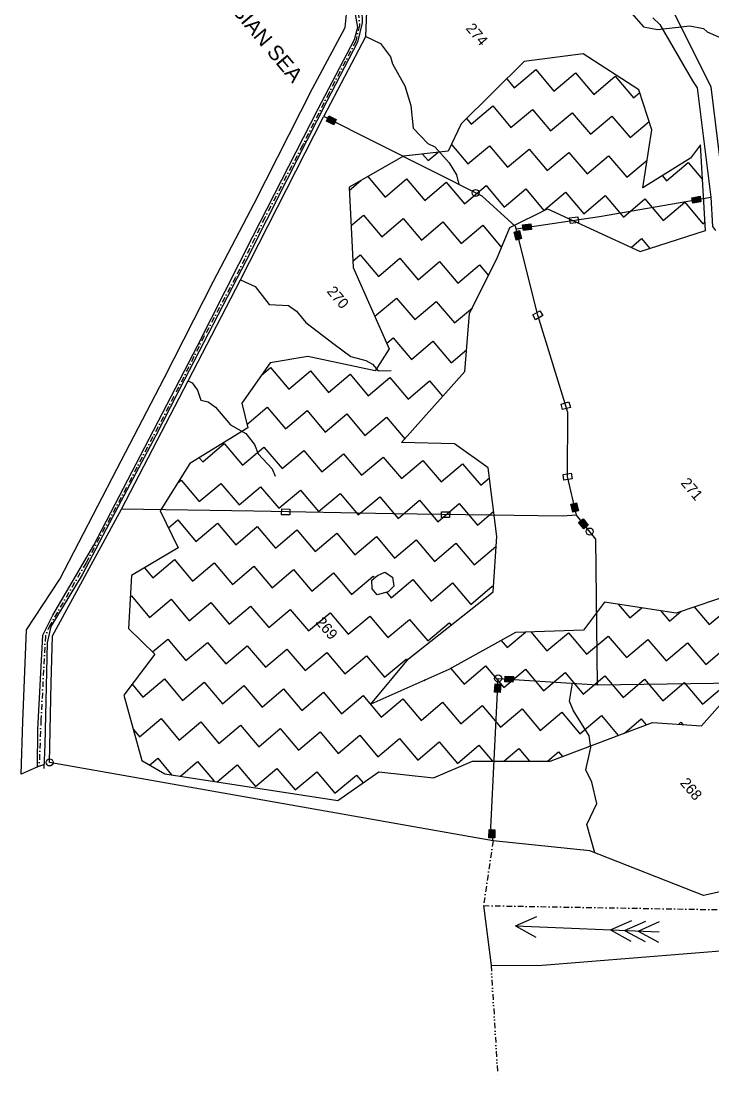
# Model space of a CAD drawing. Header units: metres. Extents: x 317389 to 323374, y 1888575 to 1892651.
# Drawn here: x 317389 to 318001, y 1888682 to 1889615 of the extents above; entities that cross this region are included whole.
import ezdxf

# ---------------------------------------------------------------- set-up
doc = ezdxf.new("R2010")
doc.units = ezdxf.units.M
doc.header["$MEASUREMENT"] = 0
doc.linetypes.add('DASHDOT', pattern=[1, 0.5, -0.25, 0, -0.25])
doc.linetypes.add('DIVIDE', pattern=[1.25, 0.5, -0.25, 0, -0.25, 0, -0.25])
for name, color, linetype in [('LINE_WATER', 4, 'Continuous'), ('OFF', 1, 'Continuous'), ('POLY_HATCH', 12, 'Continuous'), ('POLY_PARCEL', 6, 'Continuous'), ('POLY_WATER', 4, 'Continuous'), ('TEXT_MAPOUT', 7, 'Continuous'), ('TEXT_PARCEL', 7, 'Continuous'), ('V_BOUND_LINE', 7, 'Continuous'), ('V_BOUND_STREAM_LINE', 7, 'DASHDOT'), ('V_DIVIDE_LINE', 7, 'DIVIDE')]:
    doc.layers.add(name, color=color, linetype=linetype)
doc.styles.get("Standard").update_dxf_attribs({"font": 'arial.ttf'})
doc.styles.add('TEXT_MAP', font='')
doc.styles.get('TEXT_MAP').set_extended_font_data('Kruti Dev 050')

msp = doc.modelspace()

# ---------------------------------------------------------------- hatches: boundary and pattern name
for points in [[(317665.62, 1889523.36), (317667.89, 1889527.87), (317661.37, 1889531.15), (317659.1, 1889526.64)], [(317982.83, 1889458.8), (317983.68, 1889453.83), (317990.87, 1889455.06), (317990.02, 1889460.04)], [(317840.83, 1889430.74), (317840.09, 1889435.74), (317832.87, 1889434.67), (317833.61, 1889429.68)], [(317827.08, 1889421.31), (317831.98, 1889422.54), (317830.21, 1889429.62), (317825.31, 1889428.4)], [(317880.61, 1889188.55), (317875.69, 1889187.43), (317877.32, 1889180.31), (317882.24, 1889181.44)], [(317887.09, 1889165.62), (317891.01, 1889168.8), (317886.41, 1889174.47), (317882.49, 1889171.29)], [(317824.36, 1889029.76), (317824.68, 1889034.79), (317817.39, 1889035.26), (317817.07, 1889030.22)], [(317808.11, 1889020.92), (317813.15, 1889020.68), (317813.51, 1889027.97), (317808.47, 1889028.21)], [(317808.28, 1888899.2), (317803.23, 1888899.3), (317803.09, 1888892), (317808.14, 1888891.9)]]:
    msp.add_hatch(color=256).paths.add_polyline_path(points)

# ---------------------------------------------------------------- linework, layer by layer
for points in [[(317661.37, 1889531.15), (317667.89, 1889527.87), (317665.62, 1889523.36), (317659.1, 1889526.64)], [(317990.87, 1889455.06), (317983.68, 1889453.83), (317982.83, 1889458.8), (317990.02, 1889460.04)], [(317882.44, 1889436.89), (317875.22, 1889435.82), (317874.49, 1889440.82), (317881.71, 1889441.88)], [(317832.87, 1889434.67), (317840.09, 1889435.74), (317840.83, 1889430.74), (317833.61, 1889429.68)], [(317830.21, 1889429.62), (317831.98, 1889422.54), (317827.08, 1889421.31), (317825.31, 1889428.4)], [(317841.88, 1889355.03), (317848.18, 1889358.72), (317850.73, 1889354.36), (317844.43, 1889350.67)], [(317866.89, 1889275.99), (317873.92, 1889277.91), (317875.26, 1889273.04), (317868.22, 1889271.12)], [(317868.74, 1889213.75), (317875.96, 1889214.8), (317876.69, 1889209.81), (317869.46, 1889208.75)], [(317626.72, 1889177.98), (317619.43, 1889178.11), (317619.52, 1889183.16), (317626.82, 1889183.02)], [(317768.24, 1889175.61), (317760.95, 1889175.7), (317761.01, 1889180.75), (317768.31, 1889180.66)], [(317877.32, 1889180.31), (317875.69, 1889187.43), (317880.61, 1889188.55), (317882.24, 1889181.44)], [(317886.41, 1889174.47), (317891.01, 1889168.8), (317887.09, 1889165.62), (317882.49, 1889171.29)], [(317817.39, 1889035.26), (317824.68, 1889034.79), (317824.36, 1889029.76), (317817.07, 1889030.22)], [(317813.51, 1889027.97), (317813.15, 1889020.68), (317808.11, 1889020.92), (317808.47, 1889028.21)], [(317803.09, 1888892), (317803.23, 1888899.3), (317808.28, 1888899.2), (317808.14, 1888891.9)]]:
    msp.add_lwpolyline(points, close=True)
for points in [[(317826.65, 1888813.97), (317845.49, 1888822.29)], [(317910.72, 1888810.47), (317929.56, 1888818.79)], [(317923.2, 1888809.95), (317942.05, 1888818.27)], [(317935.29, 1888809.45), (317954.14, 1888817.77)], [(317826.65, 1888813.97), (317953.76, 1888808.68)], [(317826.65, 1888813.97), (317844.74, 1888804.11)], [(317910.72, 1888810.47), (317928.81, 1888800.62)], [(317923.2, 1888809.95), (317941.29, 1888800.1)], [(317935.29, 1888809.45), (317953.38, 1888799.6)]]:
    msp.add_lwpolyline(points)
for centre in [(317791.23, 1889463.01), (317892.32, 1889163.19), (317811.23, 1889033.12), (317413.95, 1888958.72)]:
    msp.add_circle(centre, 3.12)
at = {"layer": 'LINE_WATER'}
for p, q in [((317689.97, 1889638.13), (317690.89, 1889613.55)), ((317686.98, 1889609.67), (317682.65, 1889634.54)), ((317929.25, 1889622.1), (317939.81, 1889610)), ((317683.88, 1889598.71), (317686.98, 1889609.67)), ((317690.89, 1889613.55), (317686.66, 1889596.44)), ((317939.81, 1889610), (317952.44, 1889607.66)), ((317952.44, 1889607.66), (317981.07, 1889610.82)), ((317981.07, 1889610.82), (317993.18, 1889608.7)), ((317693.95, 1889601.63), (317707.04, 1889595.26)), ((317993.18, 1889608.7), (317996.37, 1889605.72)), ((317996.37, 1889605.72), (318010.99, 1889599.05)), ((317651.43, 1889536.73), (317683.88, 1889598.71)), ((317686.66, 1889596.44), (317659.39, 1889544.32)), ((317707.04, 1889595.26), (317716.01, 1889583.4)), ((317716.01, 1889583.4), (317717.68, 1889577.42)), ((317717.68, 1889577.42), (317728.63, 1889557.73)), ((317728.63, 1889557.73), (317733.94, 1889540.46)), ((317659.39, 1889544.32), (317624.11, 1889474.47)), ((317594.04, 1889424.3), (317651.43, 1889536.73)), ((317733.94, 1889540.46), (317735.93, 1889520.39)), ((317735.93, 1889520.39), (317748.98, 1889506.69)), ((317748.98, 1889506.69), (317755.25, 1889503.76)), ((317755.25, 1889503.76), (317767.8, 1889489.65)), ((317767.8, 1889489.65), (317774.36, 1889479.14)), ((317774.36, 1889479.14), (317776.27, 1889470.54)), ((317624.11, 1889474.47), (317587.93, 1889403.29)), ((317544.98, 1889327.54), (317594.04, 1889424.3)), ((317587.93, 1889403.29), (317533.3, 1889297.8)), ((317583.15, 1889386.15), (317595.98, 1889380.25)), ((317595.98, 1889380.25), (317608.54, 1889364.35)), ((317608.54, 1889364.35), (317625.6, 1889363.21)), ((317625.6, 1889363.21), (317632.68, 1889358.24)), ((317632.68, 1889358.24), (317640.89, 1889348.18)), ((317640.89, 1889348.18), (317665.97, 1889329.04)), ((317494.48, 1889230.43), (317544.98, 1889327.54)), ((317665.97, 1889329.04), (317680.66, 1889318.12)), ((317680.66, 1889318.12), (317694.08, 1889314.48)), ((317694.08, 1889314.48), (317700.07, 1889311.47)), ((317700.07, 1889311.47), (317704.88, 1889305.44)), ((317704.88, 1889305.44), (317716.44, 1889305.71)), ((317533.3, 1889297.8), (317507.96, 1889248.16)), ((317536.78, 1889296.68), (317540.15, 1889294.86)), ((317540.15, 1889294.86), (317544.94, 1889288.46)), ((317544.94, 1889288.46), (317547.94, 1889279.46)), ((317547.94, 1889279.46), (317554.32, 1889278.09)), ((317554.32, 1889278.09), (317560.74, 1889273.21)), ((317560.74, 1889273.21), (317574.26, 1889257.57)), ((317574.26, 1889257.57), (317587.8, 1889250.09)), ((317507.96, 1889248.16), (317467.08, 1889170.99)), ((317587.8, 1889250.09), (317595.4, 1889240.36)), ((317595.4, 1889240.36), (317598.54, 1889232.1)), ((317453.1, 1889151.12), (317494.48, 1889230.43)), ((317598.54, 1889232.1), (317611, 1889218.8)), ((317611, 1889218.8), (317613.78, 1889212.07)), ((317467.08, 1889170.99), (317442.64, 1889124.71)), ((317416.91, 1889089.14), (317453.1, 1889151.12)), ((317442.64, 1889124.71), (317415.13, 1889079)), ((317407.79, 1889071.35), (317416.91, 1889089.14)), ((317415.13, 1889079), (317411.92, 1889064.76)), ((317403.51, 1888987.94), (317407.79, 1889071.35)), ((317411.92, 1889064.76), (317409.58, 1888974.63)), ((317874.42, 1889013.11), (317877.11, 1889028.93)), ((317877.57, 1889004.99), (317874.42, 1889013.11)), ((317891.79, 1888982.44), (317877.57, 1889004.99)), ((317403.18, 1888954.34), (317403.51, 1888987.94)), ((317893.33, 1888971.85), (317891.79, 1888982.44)), ((317409.58, 1888974.63), (317408.76, 1888953.48)), ((317888.87, 1888952.1), (317893.33, 1888971.85)), ((317894.22, 1888941.38), (317888.87, 1888952.1)), ((317898.68, 1888922.49), (317894.22, 1888941.38)), ((317889.68, 1888903.73), (317898.68, 1888922.49)), ((317896.76, 1888878.67), (317889.68, 1888903.73))]:
    msp.add_line(p, q, dxfattribs=at)
at = {"layer": 'OFF'}
for p, q in [((317404.66, 1888955.52), (317388.66, 1888948.44)), ((317798.33, 1888831.93), (317805, 1888779.01))]:
    msp.add_line(p, q, dxfattribs=at)
at = {"layer": 'POLY_HATCH'}
for p, q in [((317886.44, 1889586.3), (317834.4, 1889579.3)), ((317935.95, 1889554.21), (317886.44, 1889586.3)), ((317834.4, 1889579.3), (317778.35, 1889524.03)), ((317947.31, 1889518.93), (317935.95, 1889554.21)), ((317778.35, 1889524.03), (317767.06, 1889499.97)), ((317939.46, 1889467.41), (317947.31, 1889518.93)), ((317767.06, 1889499.97), (317727.38, 1889495.49)), ((317990.41, 1889505.58), (317981.68, 1889493.84)), ((317994.94, 1889429.81), (317990.41, 1889505.58)), ((317990.41, 1889505.58), (317990.41, 1889505.58)), ((317727.38, 1889495.49), (317679.36, 1889468.13)), ((317981.68, 1889493.84), (317939.46, 1889467.41)), ((317679.36, 1889468.13), (317682.75, 1889397.07)), ((317821.48, 1889432.43), (317855.01, 1889448.88)), ((317855.01, 1889448.88), (317936.92, 1889411.16)), ((317810.72, 1889406.18), (317821.48, 1889432.43)), ((317936.92, 1889411.16), (317994.94, 1889429.81)), ((317785.84, 1889356.12), (317810.72, 1889406.18)), ((317682.75, 1889397.07), (317714.64, 1889325.02)), ((317781.59, 1889305.02), (317785.84, 1889356.12)), ((317714.64, 1889325.02), (317702.28, 1889305.34)), ((317609.26, 1889312.55), (317584.13, 1889276.81)), ((317642.61, 1889318.29), (317609.26, 1889312.55)), ((317702.28, 1889305.34), (317642.61, 1889318.29)), ((317725.6, 1889241.88), (317781.59, 1889305.02)), ((317584.13, 1889276.81), (317589.46, 1889254.91)), ((317589.46, 1889254.91), (317538.25, 1889223.53)), ((317772.67, 1889240.73), (317725.6, 1889241.88)), ((317802.36, 1889219.61), (317772.67, 1889240.73)), ((317538.25, 1889223.53), (317511.88, 1889181.46)), ((317810.18, 1889158.9), (317802.36, 1889219.61)), ((317511.88, 1889181.46), (317527.74, 1889148.65)), ((317806.82, 1889109.86), (317810.18, 1889158.9)), ((317527.74, 1889148.65), (317486.4, 1889124.3)), ((317486.4, 1889124.3), (317483.93, 1889077.33)), ((317704.25, 1889124.21), (317710.74, 1889127.27)), ((317710.74, 1889127.27), (317717.59, 1889122.75)), ((317699.3, 1889120.03), (317704.25, 1889124.21)), ((317699.65, 1889112.45), (317699.3, 1889120.03)), ((317717.59, 1889122.75), (317718.89, 1889114.76)), ((317704.13, 1889107.15), (317699.65, 1889112.45)), ((317713.88, 1889109.93), (317704.13, 1889107.15)), ((317718.89, 1889114.76), (317713.88, 1889109.93)), ((317731.84, 1889050.49), (317806.82, 1889109.86)), ((318021.14, 1889108.76), (317968.92, 1889091.05)), ((317905.41, 1889100.75), (317886.9, 1889075.88)), ((317968.92, 1889091.05), (317905.41, 1889100.75)), ((317483.93, 1889077.33), (317507.06, 1889054.63)), ((317826.7, 1889073.86), (317767.51, 1889041.02)), ((317886.9, 1889075.88), (317826.7, 1889073.86)), ((317507.06, 1889054.63), (317479.74, 1889018.35)), ((317698.5, 1889010.44), (317731.84, 1889050.49)), ((317767.51, 1889041.02), (317698.5, 1889010.44)), ((317479.74, 1889018.35), (317495.66, 1888960.53)), ((317991.36, 1888991.21), (318015.01, 1889017.79)), ((317857.24, 1888959.74), (317948.01, 1888994.19)), ((317948.01, 1888994.19), (317991.36, 1888991.21)), ((317495.66, 1888960.53), (317516.13, 1888948.77)), ((317753.81, 1888944.97), (317788.64, 1888959.87)), ((317788.64, 1888959.87), (317857.24, 1888959.74)), ((317516.13, 1888948.77), (317669.24, 1888925.01)), ((317669.24, 1888925.01), (317705.67, 1888950.5)), ((317705.67, 1888950.5), (317753.81, 1888944.97))]:
    msp.add_line(p, q, dxfattribs=at)
at = {"layer": 'POLY_HATCH', "linetype": 'Continuous'}
for p, q in [((317825.49, 1889556.09), (317844.57, 1889572.2)), ((317844.57, 1889572.2), (317860.68, 1889553.12)), ((317818.84, 1889563.96), (317825.49, 1889556.09)), ((317860.68, 1889553.12), (317879.76, 1889569.24)), ((317879.76, 1889569.24), (317895.88, 1889550.16)), ((317895.88, 1889550.16), (317914.95, 1889566.28)), ((317914.95, 1889566.28), (317931.07, 1889547.2)), ((317931.07, 1889547.2), (317936.68, 1889551.94)), ((317787.33, 1889523.85), (317806.41, 1889539.97)), ((317806.41, 1889539.97), (317822.53, 1889520.89)), ((317822.53, 1889520.89), (317841.6, 1889537.01)), ((317841.6, 1889537.01), (317857.72, 1889517.93)), ((317783.17, 1889528.78), (317787.33, 1889523.85)), ((317857.72, 1889517.93), (317876.8, 1889534.05)), ((317876.8, 1889534.05), (317892.91, 1889514.97)), ((317892.91, 1889514.97), (317911.99, 1889531.08)), ((317911.99, 1889531.08), (317928.11, 1889512.01)), ((317928.11, 1889512.01), (317944.96, 1889526.24)), ((317749.18, 1889491.62), (317757.83, 1889498.93)), ((317769.83, 1889505.87), (317784.37, 1889488.66)), ((317784.37, 1889488.66), (317803.45, 1889504.78)), ((317803.45, 1889504.78), (317819.56, 1889485.7)), ((317819.56, 1889485.7), (317838.64, 1889501.81)), ((317838.64, 1889501.81), (317854.76, 1889482.74)), ((317854.76, 1889482.74), (317873.84, 1889498.85)), ((317873.84, 1889498.85), (317889.95, 1889479.77)), ((317744.29, 1889497.4), (317749.18, 1889491.62)), ((317889.95, 1889479.77), (317909.03, 1889495.89)), ((317909.03, 1889495.89), (317925.15, 1889476.81)), ((317925.15, 1889476.81), (317943.22, 1889492.08)), ((317960.34, 1889473.85), (317979.42, 1889489.97)), ((317979.42, 1889489.97), (317992.25, 1889474.78)), ((317679.49, 1889465.45), (317689.51, 1889473.91)), ((317695.75, 1889477.47), (317711.02, 1889459.39)), ((317711.02, 1889459.39), (317730.1, 1889475.51)), ((317730.1, 1889475.51), (317746.21, 1889456.43)), ((317746.21, 1889456.43), (317765.29, 1889472.54)), ((317765.29, 1889472.54), (317781.41, 1889453.47)), ((317781.41, 1889453.47), (317800.49, 1889469.58)), ((317800.49, 1889469.58), (317816.6, 1889450.5)), ((317956.67, 1889478.19), (317960.34, 1889473.85)), ((317816.6, 1889450.5), (317835.68, 1889466.62)), ((317835.68, 1889466.62), (317851.8, 1889447.54)), ((317851.8, 1889447.54), (317870.87, 1889463.66)), ((317870.87, 1889463.66), (317886.99, 1889444.58)), ((317886.99, 1889444.58), (317906.07, 1889460.7)), ((317906.07, 1889460.7), (317922.19, 1889441.62)), ((317922.19, 1889441.62), (317941.26, 1889457.73)), ((317941.26, 1889457.73), (317957.38, 1889438.66)), ((317957.38, 1889438.66), (317976.46, 1889454.77)), ((317976.46, 1889454.77), (317992.57, 1889435.69)), ((317680.99, 1889434.02), (317691.94, 1889443.27)), ((317691.94, 1889443.27), (317708.06, 1889424.2)), ((317708.06, 1889424.2), (317727.14, 1889440.31)), ((317727.14, 1889440.31), (317743.25, 1889421.23)), ((317743.25, 1889421.23), (317762.33, 1889437.35)), ((317762.33, 1889437.35), (317778.45, 1889418.27)), ((317778.45, 1889418.27), (317797.52, 1889434.39)), ((317797.52, 1889434.39), (317813.64, 1889415.31)), ((317992.57, 1889435.69), (317994.49, 1889437.31)), ((317813.64, 1889415.31), (317814.9, 1889416.37)), ((317929.1, 1889414.76), (317938.3, 1889422.54)), ((317938.3, 1889422.54), (317945.57, 1889413.94)), ((317682.49, 1889402.59), (317688.98, 1889408.08)), ((317688.98, 1889408.08), (317705.1, 1889389)), ((317705.1, 1889389), (317724.17, 1889405.12)), ((317724.17, 1889405.12), (317740.29, 1889386.04)), ((317740.29, 1889386.04), (317759.37, 1889402.16)), ((317759.37, 1889402.16), (317775.48, 1889383.08)), ((317775.48, 1889383.08), (317794.56, 1889399.19)), ((317794.56, 1889399.19), (317802.55, 1889389.74)), ((317702.13, 1889353.81), (317721.21, 1889369.92)), ((317721.21, 1889369.92), (317737.33, 1889350.84)), ((317737.33, 1889350.84), (317756.41, 1889366.96)), ((317756.41, 1889366.96), (317772.52, 1889347.88)), ((317772.52, 1889347.88), (317788.41, 1889361.31)), ((317701.64, 1889354.39), (317702.13, 1889353.81)), ((317712.49, 1889329.87), (317718.25, 1889334.73)), ((317718.25, 1889334.73), (317734.37, 1889315.65)), ((317734.37, 1889315.65), (317753.44, 1889331.77)), ((317753.44, 1889331.77), (317769.56, 1889312.69)), ((317769.56, 1889312.69), (317783.18, 1889324.2)), ((317601.45, 1889301.45), (317609.7, 1889308.42)), ((317609.7, 1889308.42), (317625.82, 1889289.34)), ((317625.82, 1889289.34), (317644.9, 1889305.46)), ((317644.9, 1889305.46), (317661.02, 1889286.38)), ((317661.02, 1889286.38), (317680.09, 1889302.5)), ((317680.09, 1889302.5), (317696.21, 1889283.42)), ((317696.21, 1889283.42), (317715.29, 1889299.53)), ((317715.29, 1889299.53), (317731.4, 1889280.46)), ((317731.4, 1889280.46), (317750.48, 1889296.57)), ((317750.48, 1889296.57), (317762, 1889282.93)), ((317588.71, 1889257.99), (317606.74, 1889273.23)), ((317606.74, 1889273.23), (317622.86, 1889254.15)), ((317622.86, 1889254.15), (317641.94, 1889270.26)), ((317641.94, 1889270.26), (317658.05, 1889251.19)), ((317658.05, 1889251.19), (317677.13, 1889267.3)), ((317677.13, 1889267.3), (317693.25, 1889248.22)), ((317693.25, 1889248.22), (317712.33, 1889264.34)), ((317712.33, 1889264.34), (317728.44, 1889245.26)), ((317728.44, 1889245.26), (317729.06, 1889245.78)), ((317549.51, 1889224.88), (317568.59, 1889240.99)), ((317568.59, 1889240.99), (317584.7, 1889221.91)), ((317584.7, 1889221.91), (317603.78, 1889238.03)), ((317603.78, 1889238.03), (317619.9, 1889218.95)), ((317546.42, 1889228.53), (317549.51, 1889224.88)), ((317619.9, 1889218.95), (317638.98, 1889235.07)), ((317638.98, 1889235.07), (317655.09, 1889215.99)), ((317655.09, 1889215.99), (317674.17, 1889232.11)), ((317674.17, 1889232.11), (317690.29, 1889213.03)), ((317690.29, 1889213.03), (317709.36, 1889229.15)), ((317709.36, 1889229.15), (317725.48, 1889210.07)), ((317725.48, 1889210.07), (317744.56, 1889226.18)), ((317744.56, 1889226.18), (317760.67, 1889207.11)), ((317760.67, 1889207.11), (317779.75, 1889223.22)), ((317779.75, 1889223.22), (317795.87, 1889204.14)), ((317527.37, 1889206.18), (317530.43, 1889208.76)), ((317530.43, 1889208.76), (317546.55, 1889189.68)), ((317795.87, 1889204.14), (317803.52, 1889210.61)), ((317546.55, 1889189.68), (317565.63, 1889205.8)), ((317565.63, 1889205.8), (317581.74, 1889186.72)), ((317581.74, 1889186.72), (317600.82, 1889202.84)), ((317600.82, 1889202.84), (317616.94, 1889183.76)), ((317616.94, 1889183.76), (317636.01, 1889199.87)), ((317636.01, 1889199.87), (317652.13, 1889180.8)), ((317652.13, 1889180.8), (317671.21, 1889196.91)), ((317671.21, 1889196.91), (317687.32, 1889177.83)), ((317687.32, 1889177.83), (317706.4, 1889193.95)), ((317706.4, 1889193.95), (317722.52, 1889174.87)), ((317722.52, 1889174.87), (317741.6, 1889190.99)), ((317741.6, 1889190.99), (317757.71, 1889171.91)), ((317757.71, 1889171.91), (317776.79, 1889188.03)), ((317776.79, 1889188.03), (317792.91, 1889168.95)), ((317792.91, 1889168.95), (317807.32, 1889181.12)), ((317519.11, 1889166.5), (317527.47, 1889173.57)), ((317527.47, 1889173.57), (317543.59, 1889154.49)), ((317543.59, 1889154.49), (317562.66, 1889170.6)), ((317562.66, 1889170.6), (317578.78, 1889151.53)), ((317578.78, 1889151.53), (317597.86, 1889167.64)), ((317597.86, 1889167.64), (317613.97, 1889148.56)), ((317613.97, 1889148.56), (317633.05, 1889164.68)), ((317633.05, 1889164.68), (317649.17, 1889145.6)), ((317649.17, 1889145.6), (317668.25, 1889161.72)), ((317668.25, 1889161.72), (317684.36, 1889142.64)), ((317684.36, 1889142.64), (317703.44, 1889158.76)), ((317703.44, 1889158.76), (317719.56, 1889139.68)), ((317719.56, 1889139.68), (317738.63, 1889155.79)), ((317738.63, 1889155.79), (317754.75, 1889136.72)), ((317754.75, 1889136.72), (317773.83, 1889152.83)), ((317773.83, 1889152.83), (317789.95, 1889133.75)), ((317789.95, 1889133.75), (317809.02, 1889149.87)), ((317809.02, 1889149.87), (317809.52, 1889149.28)), ((317505.43, 1889122.26), (317524.51, 1889138.37)), ((317524.51, 1889138.37), (317540.62, 1889119.29)), ((317540.62, 1889119.29), (317559.7, 1889135.41)), ((317559.7, 1889135.41), (317575.82, 1889116.33)), ((317497.96, 1889131.1), (317505.43, 1889122.26)), ((317575.82, 1889116.33), (317594.9, 1889132.45)), ((317594.9, 1889132.45), (317611.01, 1889113.37)), ((317611.01, 1889113.37), (317630.09, 1889129.49)), ((317630.09, 1889129.49), (317646.21, 1889110.41)), ((317646.21, 1889110.41), (317665.28, 1889126.52)), ((317665.28, 1889126.52), (317681.4, 1889107.45)), ((317681.4, 1889107.45), (317700.48, 1889123.56)), ((317700.48, 1889123.56), (317701.16, 1889122.75)), ((317716.59, 1889104.48), (317735.67, 1889120.6)), ((317735.67, 1889120.6), (317751.79, 1889101.52)), ((317751.79, 1889101.52), (317770.87, 1889117.64)), ((317770.87, 1889117.64), (317786.98, 1889098.56)), ((317485.4, 1889105.34), (317486.35, 1889106.14)), ((317486.35, 1889106.14), (317502.47, 1889087.06)), ((317712.36, 1889109.5), (317716.59, 1889104.48)), ((317786.98, 1889098.56), (317806.06, 1889114.68)), ((317806.06, 1889114.68), (317807.07, 1889113.49)), ((317502.47, 1889087.06), (317521.55, 1889103.18)), ((317521.55, 1889103.18), (317537.66, 1889084.1)), ((317537.66, 1889084.1), (317556.74, 1889100.22)), ((317556.74, 1889100.22), (317572.86, 1889081.14)), ((317572.86, 1889081.14), (317591.93, 1889097.25)), ((317591.93, 1889097.25), (317608.05, 1889078.18)), ((317904.95, 1889100.13), (317905.64, 1889100.71)), ((317917.46, 1889098.91), (317927.76, 1889086.71)), ((317984.9, 1889096.47), (317998.15, 1889080.79)), ((317998.15, 1889080.79), (318017.23, 1889096.91)), ((317608.05, 1889078.18), (317627.13, 1889094.29)), ((317627.13, 1889094.29), (317643.24, 1889075.21)), ((317643.24, 1889075.21), (317662.32, 1889091.33)), ((317662.32, 1889091.33), (317678.44, 1889072.25)), ((317678.44, 1889072.25), (317697.52, 1889088.37)), ((317697.52, 1889088.37), (317713.63, 1889069.29)), ((317927.76, 1889086.71), (317938.41, 1889095.71)), ((317954.99, 1889093.18), (317962.96, 1889083.75)), ((317962.96, 1889083.75), (317973.39, 1889092.56)), ((317713.63, 1889069.29), (317732.71, 1889085.41)), ((317732.71, 1889085.41), (317748.83, 1889066.33)), ((317748.83, 1889066.33), (317767.91, 1889082.44)), ((317767.91, 1889082.44), (317769.63, 1889080.41)), ((317819.22, 1889060.4), (317835.49, 1889074.15)), ((317840.16, 1889074.31), (317854.41, 1889057.44)), ((317854.41, 1889057.44), (317873.49, 1889073.56)), ((317873.49, 1889073.56), (317889.6, 1889054.48)), ((317889.6, 1889054.48), (317908.68, 1889070.6)), ((317908.68, 1889070.6), (317924.8, 1889051.52)), ((317505.08, 1889056.57), (317518.58, 1889067.98)), ((317518.58, 1889067.98), (317534.7, 1889048.9)), ((317534.7, 1889048.9), (317553.78, 1889065.02)), ((317553.78, 1889065.02), (317569.89, 1889045.94)), ((317569.89, 1889045.94), (317588.97, 1889062.06)), ((317588.97, 1889062.06), (317605.09, 1889042.98)), ((317605.09, 1889042.98), (317624.17, 1889059.1)), ((317624.17, 1889059.1), (317640.28, 1889040.02)), ((317813.87, 1889066.74), (317819.22, 1889060.4)), ((317924.8, 1889051.52), (317943.88, 1889067.64)), ((317943.88, 1889067.64), (317959.99, 1889048.56)), ((317959.99, 1889048.56), (317979.07, 1889064.67)), ((317979.07, 1889064.67), (317995.19, 1889045.6)), ((317640.28, 1889040.02), (317659.36, 1889056.14)), ((317659.36, 1889056.14), (317675.48, 1889037.06)), ((317675.48, 1889037.06), (317694.55, 1889053.17)), ((317694.55, 1889053.17), (317710.67, 1889034.1)), ((317710.67, 1889034.1), (317729.75, 1889050.21)), ((317729.75, 1889050.21), (317730.69, 1889049.1)), ((317995.19, 1889045.6), (318009.34, 1889057.55)), ((317769.35, 1889042.04), (317781.06, 1889028.17)), ((317781.06, 1889028.17), (317800.14, 1889044.29)), ((317800.14, 1889044.29), (317816.25, 1889025.21)), ((317816.25, 1889025.21), (317835.33, 1889041.33)), ((317835.33, 1889041.33), (317851.45, 1889022.25)), ((317496.54, 1889016.67), (317515.62, 1889032.79)), ((317515.62, 1889032.79), (317531.74, 1889013.71)), ((317745.69, 1889031.35), (317745.87, 1889031.13)), ((317745.87, 1889031.13), (317746.6, 1889031.75)), ((317851.45, 1889022.25), (317870.53, 1889038.36)), ((317870.53, 1889038.36), (317886.64, 1889019.29)), ((317886.64, 1889019.29), (317905.72, 1889035.4)), ((317905.72, 1889035.4), (317921.84, 1889016.32)), ((317921.84, 1889016.32), (317940.92, 1889032.44)), ((317940.92, 1889032.44), (317957.03, 1889013.36)), ((317486.99, 1889027.98), (317496.54, 1889016.67)), ((317531.74, 1889013.71), (317550.82, 1889029.83)), ((317550.82, 1889029.83), (317566.93, 1889010.75)), ((317566.93, 1889010.75), (317586.01, 1889026.86)), ((317586.01, 1889026.86), (317602.13, 1889007.79)), ((317602.13, 1889007.79), (317621.2, 1889023.9)), ((317621.2, 1889023.9), (317637.32, 1889004.83)), ((317957.03, 1889013.36), (317976.11, 1889029.48)), ((317976.11, 1889029.48), (317992.23, 1889010.4)), ((317992.23, 1889010.4), (318011.17, 1889026.4)), ((317637.32, 1889004.83), (317656.4, 1889020.94)), ((317656.4, 1889020.94), (317672.52, 1889001.86)), ((317672.52, 1889001.86), (317691.59, 1889017.98)), ((317691.59, 1889017.98), (317707.71, 1888998.9)), ((317707.71, 1888998.9), (317726.79, 1889015.02)), ((317726.79, 1889015.02), (317742.9, 1888995.94)), ((317742.9, 1888995.94), (317761.98, 1889012.06)), ((317761.98, 1889012.06), (317778.1, 1888992.98)), ((317778.1, 1888992.98), (317797.18, 1889009.09)), ((317797.18, 1889009.09), (317813.29, 1888990.02)), ((317813.29, 1888990.02), (317832.37, 1889006.13)), ((317832.37, 1889006.13), (317848.49, 1888987.05)), ((317848.49, 1888987.05), (317867.56, 1889003.17)), ((317867.56, 1889003.17), (317883.68, 1888984.09)), ((317493.58, 1888981.48), (317512.66, 1888997.59)), ((317512.66, 1888997.59), (317528.78, 1888978.52)), ((317528.78, 1888978.52), (317547.85, 1888994.63)), ((317547.85, 1888994.63), (317563.97, 1888975.55)), ((317883.68, 1888984.09), (317902.76, 1889000.21)), ((317902.76, 1889000.21), (317917.59, 1888982.65)), ((317923.18, 1888984.76), (317937.95, 1888997.25)), ((317937.95, 1888997.25), (317942.35, 1888992.04)), ((317971.15, 1888992.6), (317973.15, 1888994.28)), ((317973.15, 1888994.28), (317974.79, 1888992.35)), ((317488.11, 1888987.96), (317493.58, 1888981.48)), ((317563.97, 1888975.55), (317583.05, 1888991.67)), ((317583.05, 1888991.67), (317599.16, 1888972.59)), ((317599.16, 1888972.59), (317618.24, 1888988.71)), ((317618.24, 1888988.71), (317634.36, 1888969.63)), ((317634.36, 1888969.63), (317653.44, 1888985.75)), ((317653.44, 1888985.75), (317669.55, 1888966.67)), ((317669.55, 1888966.67), (317688.63, 1888982.79)), ((317688.63, 1888982.79), (317704.75, 1888963.71)), ((317704.75, 1888963.71), (317723.83, 1888979.82)), ((317723.83, 1888979.82), (317739.94, 1888960.75)), ((317739.94, 1888960.75), (317759.02, 1888976.86)), ((317759.02, 1888976.86), (317775.14, 1888957.78)), ((317775.14, 1888957.78), (317794.21, 1888973.9)), ((317794.21, 1888973.9), (317806.09, 1888959.84)), ((317816.25, 1888959.82), (317829.41, 1888970.94)), ((317829.41, 1888970.94), (317838.84, 1888959.78)), ((317854.86, 1888959.75), (317864.6, 1888967.98)), ((317864.6, 1888967.98), (317868.08, 1888963.86)), ((317502.7, 1888956.49), (317509.7, 1888962.4)), ((317509.7, 1888962.4), (317521.97, 1888947.87)), ((317529.76, 1888946.66), (317544.89, 1888959.44)), ((317544.89, 1888959.44), (317559.6, 1888942.03)), ((317562.46, 1888941.58), (317580.09, 1888956.48)), ((317580.09, 1888956.48), (317596.2, 1888937.4)), ((317596.2, 1888937.4), (317615.28, 1888953.51)), ((317615.28, 1888953.51), (317631.4, 1888934.44)), ((317631.4, 1888934.44), (317650.48, 1888950.55)), ((317650.48, 1888950.55), (317666.59, 1888931.47)), ((317666.59, 1888931.47), (317685.67, 1888947.59)), ((317685.67, 1888947.59), (317691.56, 1888940.62))]:
    msp.add_line(p, q, dxfattribs=at)
at = {"layer": 'POLY_PARCEL'}
for p, q in [((317797.11, 1889460.06), (317656.73, 1889530.66)), ((317826.68, 1889433.34), (317797.11, 1889460.06)), ((317900.96, 1889442.18), (317999.49, 1889459.1)), ((317827.19, 1889431.28), (317900.96, 1889442.18)), ((317827.19, 1889431.28), (317826.68, 1889433.34)), ((317846.3, 1889354.7), (317827.19, 1889431.28)), ((317872.89, 1889268.64), (317846.3, 1889354.7)), ((317872.71, 1889211.78), (317872.89, 1889268.64)), ((317880.5, 1889177.75), (317872.71, 1889211.78)), ((317594.8, 1889181.11), (317477.75, 1889182.96)), ((317717.89, 1889178.76), (317594.8, 1889181.11)), ((317868.24, 1889176.9), (317717.89, 1889178.76)), ((317880.5, 1889177.75), (317868.24, 1889176.9)), ((317897.69, 1889156.57), (317880.5, 1889177.75)), ((317899.1, 1889027.53), (317897.69, 1889156.57)), ((317804.8, 1888900.96), (317811.23, 1889033.12)), ((317811.23, 1889033.12), (317899.1, 1889027.53)), ((317899.1, 1889027.53), (318027.16, 1889029.3)), ((317806.75, 1888889.2), (317804.8, 1888900.96))]:
    msp.add_line(p, q, dxfattribs=at)
at = {"layer": 'POLY_WATER'}
for p, q in [((317693.95, 1889601.63), (317695.17, 1889631.04)), ((317675.71, 1889609.5), (317677.26, 1889624.34)), ((318000.02, 1889556.85), (317964.86, 1889626.78)), ((317646.72, 1889555.34), (317675.71, 1889609.5)), ((317948.31, 1889618.06), (317954.29, 1889612.01)), ((317954.29, 1889612.01), (317983.22, 1889562.24)), ((317656.73, 1889530.66), (317693.95, 1889601.63)), ((317595.05, 1889453.49), (317646.72, 1889555.34)), ((317983.22, 1889562.24), (317987.47, 1889556.18)), ((317987.47, 1889556.18), (317999.49, 1889459.1)), ((318013.88, 1889443.79), (318000.02, 1889556.85)), ((317583.15, 1889386.15), (317656.6, 1889530.42)), ((317656.6, 1889530.42), (317656.73, 1889530.66)), ((317559.08, 1889384.79), (317595.05, 1889453.49)), ((317999.49, 1889459.1), (318001.14, 1889433.33)), ((318001.14, 1889433.33), (318003.86, 1889429.77)), ((317536.78, 1889296.68), (317583.15, 1889386.15)), ((317515.44, 1889298.96), (317559.08, 1889384.79)), ((317473.48, 1889218.29), (317515.44, 1889298.96)), ((317477.75, 1889182.96), (317536.78, 1889296.68)), ((317423.13, 1889121.02), (317473.48, 1889218.29)), ((317416.4, 1889070.84), (317477.75, 1889182.96)), ((317393.5, 1889076.11), (317423.13, 1889121.02)), ((317390.19, 1888994.96), (317393.5, 1889076.11)), ((317415.21, 1889029.21), (317416.4, 1889070.84)), ((317413.95, 1888958.72), (317415.21, 1889029.21)), ((317388.66, 1888948.44), (317390.19, 1888994.96)), ((317892.43, 1888880.37), (317806.75, 1888889.2)), ((317993.2, 1888840.84), (317892.43, 1888880.37)), ((318097.17, 1888864.46), (317993.2, 1888840.84)), ((318256.27, 1888811.53), (317846.52, 1888778.51)), ((317846.52, 1888778.51), (317805, 1888779.01))]:
    msp.add_line(p, q, dxfattribs=at)
at = {"layer": 'V_BOUND_LINE'}
msp.add_line((317806.75, 1888889.2), (317413.95, 1888958.72), dxfattribs=at)
at = {"layer": 'V_BOUND_STREAM_LINE', "ltscale": 10}
for p, q in [((317685.45, 1889643.24), (317688.44, 1889611.35)), ((317688.44, 1889611.35), (317685.25, 1889597.43)), ((317685.25, 1889597.43), (317661.4, 1889551.75)), ((317661.4, 1889551.75), (317637.83, 1889504.93)), ((317637.83, 1889504.93), (317604.49, 1889440.98)), ((317604.49, 1889440.98), (317578.63, 1889388.2)), ((317578.63, 1889388.2), (317550.79, 1889336.1)), ((317550.79, 1889336.1), (317524.04, 1889282.71)), ((317524.04, 1889282.71), (317482.05, 1889202.3)), ((317482.05, 1889202.3), (317446.22, 1889135.41)), ((317446.22, 1889135.41), (317414.41, 1889080.65)), ((317414.41, 1889080.65), (317410.21, 1889070.87)), ((317410.21, 1889070.87), (317406.27, 1888996.38)), ((317406.27, 1888996.38), (317404.66, 1888955.52)), ((317404.66, 1888955.52), (317413.95, 1888958.72)), ((317806.75, 1888889.2), (317798.33, 1888831.93)), ((317798.33, 1888831.93), (318121.64, 1888826.41))]:
    msp.add_line(p, q, dxfattribs=at)
at = {"layer": 'V_DIVIDE_LINE', "ltscale": 10}
msp.add_line((317805, 1888779.01), (317810.73, 1888682.05), dxfattribs=at)

# ---------------------------------------------------------------- texts
at = {"layer": 'TEXT_MAPOUT'}
msp.add_text('AREBIAN SEA', height=13.1098, rotation=310.18949, dxfattribs=at).set_placement((317550.4, 1889652.83))
at = {"layer": 'TEXT_PARCEL', "style": 'TEXT_MAP'}
for s, p in [('274', (317782.07, 1889608.46)), ('270', (317658.97, 1889375.62)), ('271', (317972.5, 1889205.9)), ('269', (317649.07, 1889082.6)), ('268', (317971.81, 1888940.3))]:
    msp.add_text(s, height=9.439, rotation=310.18949, dxfattribs=at).set_placement(p)

doc.saveas('drawing.dxf')
